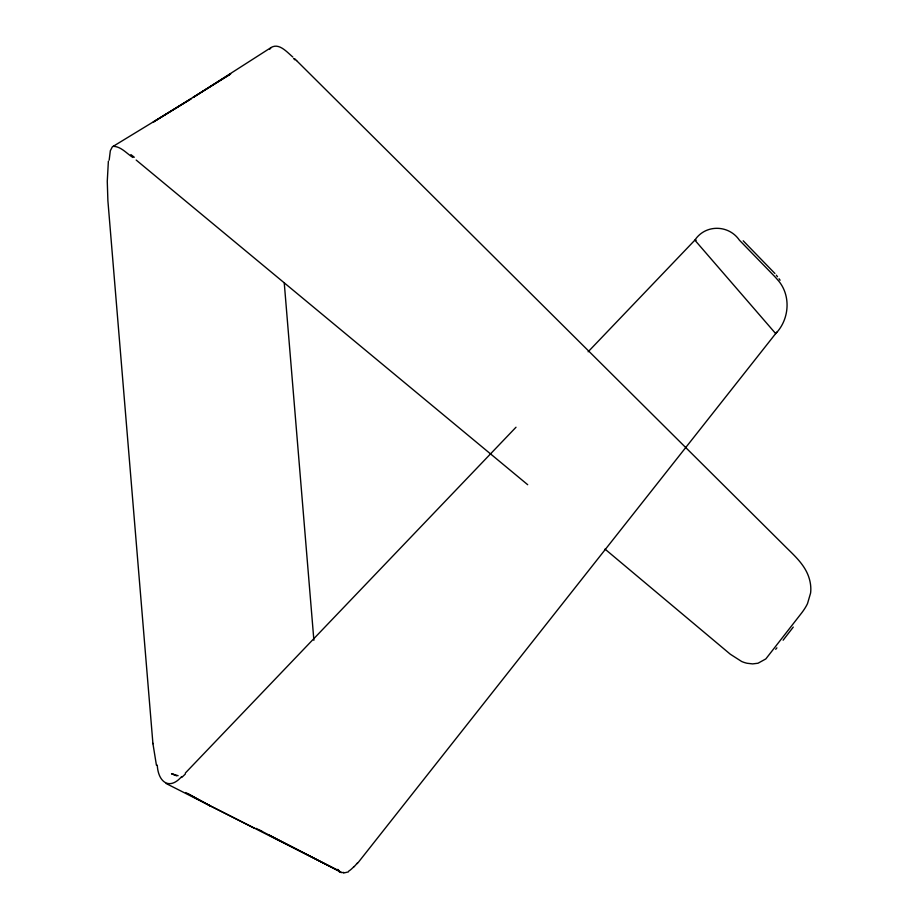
<?xml version="1.0" encoding="UTF-8"?>
<svg xmlns="http://www.w3.org/2000/svg" width="919" height="919" viewBox="0 0 919 919"><rect width="100%" height="100%" fill="white"/><g stroke="black" fill="none" stroke-linecap="round" stroke-linejoin="round"><path stroke-width="1.38" d="M109.177 160.124L110.326 150.75L112.336 146.856L191.026 98.884L153.243 122.112L230.68 73.945L193.047 97.494L271.071 47.547C279.135 42.561 287.027 52.245 292.862 57.047M108.373 161.204L107.27 181.342L107.891 200.733L152.933 743.735M776.831 332.115L358.364 862.298A73.325 24.078 -62.6 0 1 357.273 863.63M269.772 49.189L271.071 47.547M793.269 627.08L783.126 640.187M775.716 649.274L776.9 647.849M516.007 427.232L185.305 773.086M588.137 351.782L694.856 240.146C705.344 224.167 728.756 224.581 739.404 240.169L774.522 276.332A79.815 63.549 82.1 0 1 777.394 279.537C791.305 294.585 789.743 319.192 775.682 333.597L694.856 240.146L696.223 240.204M181.64 776.589C169.475 790.65 158.125 782.103 157.264 765.102M348.416 871.901L343.603 873.016M113.336 146.328C121.067 146.512 126.696 153.542 132.853 157.459M178.114 775.693L171.842 773.809L174.001 774.683M172.703 774.131L171.543 773.695M173.863 774.625L176.689 775.889M166.075 783.493L254.299 828.157M188.154 793.867L208.912 805.159L339.559 871.223L337.767 869.351M256.068 828.352L341.489 872.453M259.813 830.294L262.352 831.592M268.681 834.843L339.559 871.223M208.912 805.159L210.187 805.825L185.718 792.534M136.161 160.044L527.701 484.715M604.989 549.091L730.318 654.225L741.69 661.508A42.504 33.75 77.8 0 0 747.124 663.265L752.627 663.897L758.026 663.231L765.837 658.912L801.724 612.858A88.155 70.062 77.8 0 0 804.642 608.711A50.143 39.85 77.8 0 0 807.537 603.53L810.581 593.077A27.754 22.056 77.8 0 0 810.811 588.194L810.73 586.552A29.695 23.595 77.8 0 0 809.202 578.407C805.572 566.035 795.911 556.96 786.986 548.229L296.665 60.711M743.207 240.801L774.901 273.471M776.302 275.172L777.497 276.722M779.048 278.756L780.093 280.238M156.425 765.217L152.876 743.287M284.281 283.27L313.884 640.279M357.261 863.067A42.733 14.049 -62.6 0 1 354.045 866.835M354.033 866.468A28.317 9.925 -63.7 0 1 348.6 871.223M343.729 872.407A41.481 16.864 -74 0 1 339.329 871.936M293.54 58.506A103.732 16.645 48.6 0 1 295.01 59.907M294.815 58.827A46.421 8.753 49.5 0 1 296.63 60.585M130.877 154.599A109.671 15.853 42.9 0 1 134.323 157.264M185.374 773.982A88.465 39.931 -63.8 0 1 181.663 777.497"/></g></svg>
